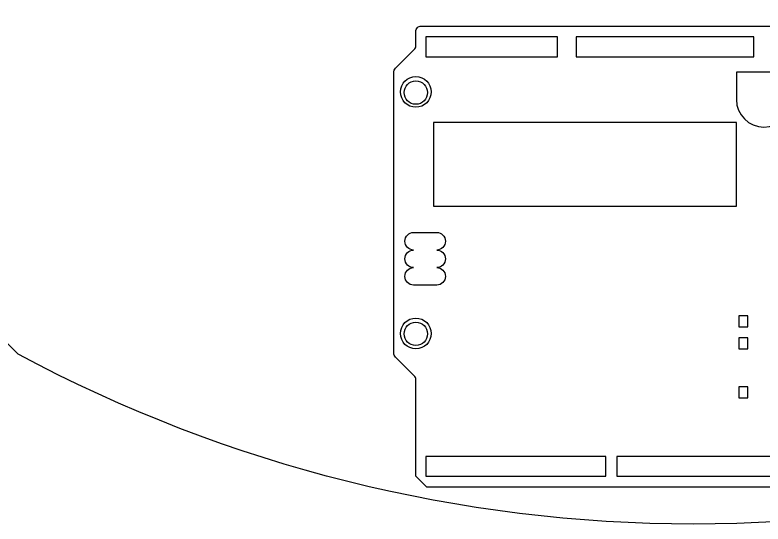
# Model space of a CAD drawing. Header units: millimetres. Extents: x -165 to 165, y -165 to 165.
# Drawn here: x -78.5 to 8.1, y -165 to -106.1 of the extents above; entities that cross this region are included whole.
import ezdxf

# ---------------------------------------------------------------- set-up
doc = ezdxf.new("R2010")
doc.units = ezdxf.units.MM
doc.layers.get('0').update_dxf_attribs({"linetype": 'CONTINUOUS'})

msp = doc.modelspace()

# ---------------------------------------------------------------- linework, layer by layer
for points in [[(78.104, 145.346), (111.727, 111.723), (145.35, 78.1, -0.251655), (145.35, -78.1), (111.727, -111.723), (78.104, -145.346, -0.251655), (-78.096, -145.346), (-111.719, -111.723), (-145.341, -78.1, -0.251655), (-145.341, 78.1), (-111.719, 111.723), (-78.096, 145.346, -0.251655)], [(33.944, -111.21), (22.26, -111.21), (22.26, -120.1), (33.944, -120.1), (33.944, -140.001), (24.076, -140.001), (24.076, -151.85), (33.944, -151.85), (33.944, -160.105, -0.414214), (33.309, -160.74), (-30.826, -160.74), (-32.096, -159.47), (-32.096, -148.303, 0.198912), (-32.282, -147.854), (-34.45, -145.686, -0.198912), (-34.636, -145.237), (-34.636, -112.743, -0.198912), (-34.45, -112.294), (-32.282, -110.126, 0.198912), (-32.096, -109.677), (-32.096, -108.035, -0.414214), (-31.461, -107.4), (33.309, -107.4, -0.414214), (33.944, -108.035)], [(11.338, -115.909), (11.338, -112.734), (4.988, -112.734), (4.988, -115.909, 1)], [(-32.35, -135.34, -1), (-32.35, -133.308, -1), (-32.35, -131.276), (-29.683, -131.276, -1), (-29.683, -133.308, -1), (-29.683, -135.34, -1), (-29.683, -137.372), (-32.35, -137.372, -1)]]:
    msp.add_lwpolyline(points, format="xyb", close=True)
for points in [[(-30.953, -108.67), (-30.953, -110.956), (-15.713, -110.956), (-15.713, -108.67)], [(7.02, -110.956), (7.02, -108.67), (-13.554, -108.67), (-13.554, -110.956)], [(-30.064, -118.576), (-30.064, -128.228), (4.988, -128.228), (4.988, -118.576)], [(6.296, -142.186), (6.296, -140.916), (5.28, -140.916), (5.28, -142.186)], [(6.296, -144.726), (6.296, -143.456), (5.28, -143.456), (5.28, -144.726)], [(5.28, -149.12), (5.28, -150.39), (6.296, -150.39), (6.296, -149.12)], [(-30.953, -157.184), (-30.953, -159.47), (-10.125, -159.47), (-10.125, -157.184)], [(-8.855, -157.184), (-8.855, -159.47), (16.799, -159.47), (16.799, -157.184)]]:
    msp.add_lwpolyline(points, close=True)
for centre, radius in [((-32.096, -115.02), 1.778), ((-32.096, -115.101), 1.35), ((-32.096, -142.96), 1.778), ((-32.096, -143.001), 1.35)]:
    msp.add_circle(centre, radius)

doc.saveas('drawing.dxf')
